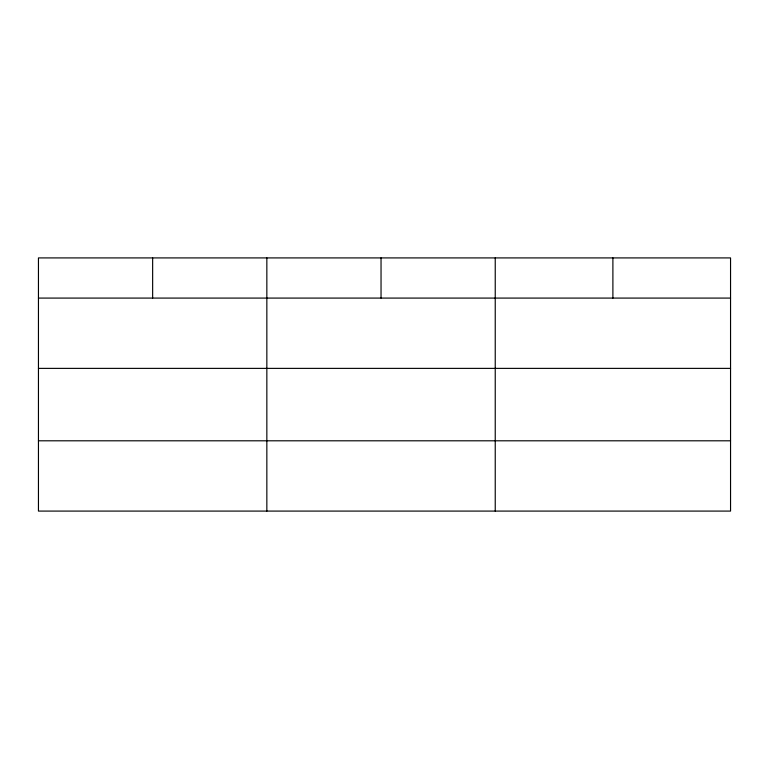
<?xml version="1.0" encoding="UTF-8"?>
<svg xmlns="http://www.w3.org/2000/svg" width="769" height="769" viewBox="0 0 769 769"><rect width="100%" height="100%" fill="white"/><g stroke="black" fill="none" stroke-linecap="round" stroke-linejoin="round"><path stroke-width="1.15" d="M730.55 368.38L730.55 257.913L38.45 257.913L38.45 511.087L730.55 511.087L730.55 368.38L38.45 368.38M38.45 298.084L730.55 298.084M38.45 440.8L730.55 440.8M612.893 257.913L612.893 298.084M495.236 257.913L495.236 511.087M381.039 257.913L381.039 298.084M266.843 257.913L266.843 511.087M152.647 257.913L152.647 298.084"/></g></svg>
